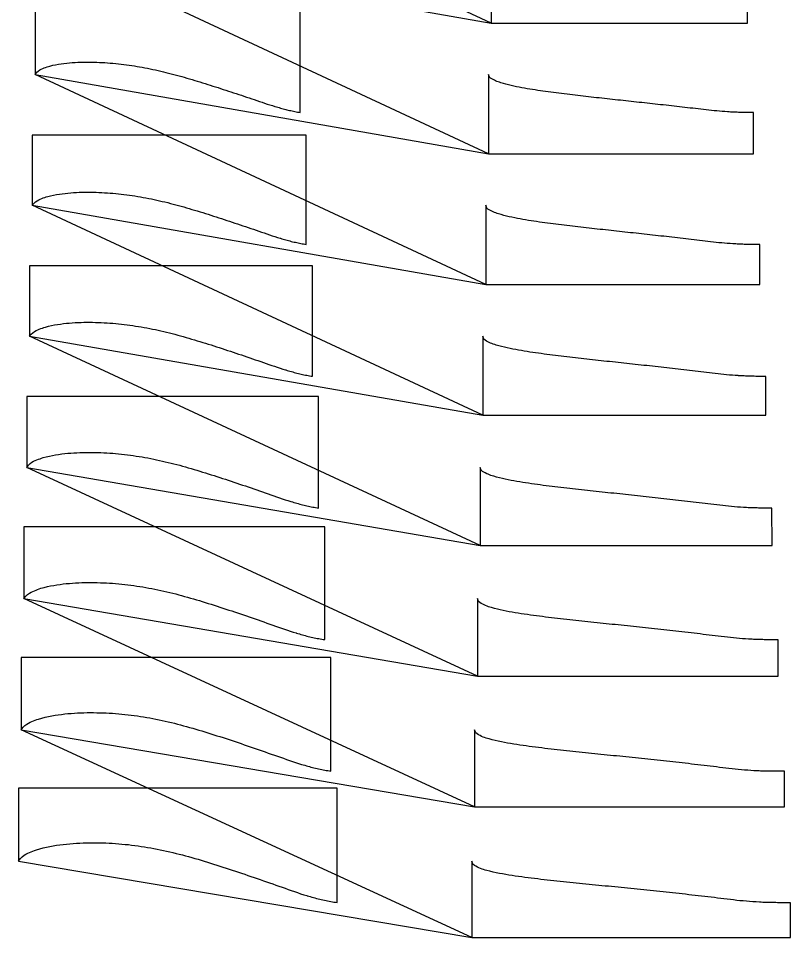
# Model space of a CAD drawing. Header units: inches. Extents: x -261 to 1806, y 150 to 10000.
# Drawn here: x -261 to 1806, y 150 to 2612 of the extents above; entities that cross this region are included whole.
import ezdxf

# ---------------------------------------------------------------- set-up
doc = ezdxf.new("R2010")
doc.units = ezdxf.units.IN
doc.header["$MEASUREMENT"] = 0

msp = doc.modelspace()

# ---------------------------------------------------------------- linework, layer by layer
for points in [[(1004.6893, 2812.973966), (1004.6893, 2600), (-201.961355, 3163.245226)], [(-216.682715, 2650), (-216.682715, 2462.455053), (997.317285, 2250), (1707.20276, 2250), (1707.130676, 2359.985124), (1703.488232, 2359.994379), (1699.848561, 2360.021331), (1696.210226, 2360.056819), (1692.573197, 2360.100638), (1688.93787, 2360.155327), (1685.304643, 2360.223423), (1681.673914, 2360.307465), (1678.046734, 2360.414169), (1674.422811, 2360.541666), (1670.798572, 2360.667142), (1667.174141, 2360.791397), (1663.550154, 2360.918481), (1659.927073, 2361.051351), (1656.305354, 2361.192921), (1652.685488, 2361.346321), (1649.067928, 2361.51444), (1645.453121, 2361.700137), (1641.841519, 2361.906292), (1638.233573, 2362.135788), (1637.512462, 2362.184742), (1630.307189, 2362.711538), (1623.105585, 2363.261755), (1615.907935, 2363.837218), (1608.715216, 2364.444159), (1601.528428, 2365.088969), (1594.348563, 2365.77798), (1587.176636, 2366.517665), (1580.013786, 2367.315304), (1572.861119, 2368.177955), (1565.707582, 2369.035053), (1558.552303, 2369.881031), (1551.396399, 2370.723013), (1544.240174, 2371.56295), (1537.083414, 2372.399473), (1529.925935, 2373.231401), (1522.767599, 2374.057856), (1515.60853, 2374.879635), (1508.449018, 2375.698586), (1501.288958, 2376.514037), (1494.128304, 2377.325698), (1486.967132, 2378.13405), (1479.805461, 2378.939215), (1472.64322, 2379.74074), (1465.480352, 2380.538267), (1458.316962, 2381.332456), (1451.152997, 2382.122978), (1443.988671, 2382.911195), (1436.824007, 2383.697251), (1429.659114, 2384.481849), (1422.493834, 2385.263972), (1415.328347, 2386.044777), (1408.162597, 2386.823897), (1400.996615, 2387.601539), (1393.830519, 2388.378458), (1386.664197, 2389.153927), (1379.497896, 2389.929535), (1372.331552, 2390.704866), (1365.165049, 2391.479188), (1357.998421, 2392.252702), (1350.831803, 2393.026288), (1343.66521, 2393.800026), (1336.498652, 2394.573991), (1329.332391, 2395.349857), (1322.166783, 2396.129888), (1315.001397, 2396.911336), (1307.83627, 2397.694439), (1300.671432, 2398.479386), (1293.506859, 2399.266024), (1286.342757, 2400.055666), (1279.179335, 2400.849651), (1272.016333, 2401.646325), (1264.853976, 2402.447106), (1257.692764, 2403.255205), (1250.532695, 2404.0706), (1243.373773, 2404.893316), (1236.215776, 2405.721939), (1229.058549, 2406.555475), (1221.902351, 2407.395587), (1214.747415, 2408.24375), (1207.594679, 2409.10596), (1200.444455, 2409.984209), (1193.295715, 2410.87193), (1186.147873, 2411.76539), (1179.002299, 2412.673321), (1171.85971, 2413.600313), (1164.71974, 2414.54403), (1157.582611, 2415.505884), (1150.448878, 2416.489416), (1143.31808, 2417.491687), (1136.191888, 2418.523366), (1129.07076, 2419.587371), (1121.953279, 2420.674663), (1114.84127, 2421.796893), (1107.732848, 2422.942017), (1100.630808, 2424.127893), (1093.539358, 2425.381376), (1086.454599, 2426.67758), (1079.376651, 2428.017266), (1072.312106, 2429.442519), (1065.256581, 2430.925363), (1058.214156, 2432.49184), (1051.187627, 2434.159809), (1044.182941, 2435.967226), (1037.208467, 2437.967529), (1030.261633, 2440.1443), (1026.79118, 2441.251609), (1023.330244, 2442.419675), (1019.889616, 2443.717397), (1016.477365, 2445.19629), (1013.085254, 2446.80376), (1009.718526, 2448.57329), (1006.377034, 2450.503936), (1003.075028, 2452.68667), (999.862229, 2455.43894), (997.317285, 2462.455053), (997.317285, 2250), (-209.3107, 2812.973966)], [(-209.3107, 2812.973966), (1004.6893, 2600), (1690.867567, 2600), (1690.796216, 2713.633522)], [(-261.210052, 355.136937), (-255.840138, 361.995326), (-250.823751, 366.438466), (-245.870728, 370.448717), (-241.054694, 373.523067), (-236.336783, 375.92706), (-231.664306, 378.020649), (-227.028749, 379.862007), (-222.399615, 381.659482), (-217.770405, 383.457476), (-213.158035, 385.140427), (-204.012392, 387.965939), (-194.929332, 390.363891), (-185.89046, 392.459956), (-176.885525, 394.324166), (-167.909837, 395.988571), (-158.964994, 397.442238), (-150.046509, 398.715838), (-141.152978, 399.818947), (-132.281049, 400.774483), (-123.429127, 401.593328), (-114.59422, 402.295931), (-105.777257, 402.875941), (-96.977531, 403.338193), (-88.193087, 403.696033), (-79.424613, 403.944774), (-70.669213, 404.104191), (-61.928284, 404.164748), (-53.202262, 404.123467), (-44.488238, 404.000205), (-35.788206, 403.78136), (-27.100282, 403.479792), (-18.423204, 403.104129), (-9.76123, 402.62527), (-1.110642, 402.068628), (7.529104, 401.437914), (16.15194, 400.691671), (24.7651, 399.879329), (33.368332, 398.99915), (41.95015, 397.972683), (50.516515, 396.840636), (59.078266, 395.677072), (67.632816, 394.464307), (76.173103, 393.154101), (84.696174, 391.726277), (93.210523, 390.238869), (101.718366, 388.707013), (110.208574, 387.054671), (118.687251, 385.323554), (127.160003, 383.551954), (135.62024, 381.694858), (144.069516, 379.762877), (152.511541, 377.781357), (160.943326, 375.72988), (169.364624, 373.606756), (177.778372, 371.432053), (186.184245, 369.203546), (194.580472, 366.909136), (202.969516, 364.56566), (211.352598, 362.181448), (219.727588, 359.741956), (228.096252, 357.259238), (236.460386, 354.745583), (244.818499, 352.190782), (253.17137, 349.600177), (261.520616, 346.984803), (269.8657, 344.340992), (278.206607, 341.668649), (286.544458, 338.975425), (294.879274, 336.261461), (303.210744, 333.524646), (311.539779, 330.771193), (319.86674, 328.003571), (328.191212, 325.218945), (336.513592, 322.420027), (344.834026, 319.607809), (353.152289, 316.780765), (361.468806, 313.941787), (369.783811, 311.092483), (378.097095, 308.231422), (386.408779, 305.359426), (394.71874, 302.475662), (403.027024, 299.580441), (411.334295, 296.678296), (419.64067, 293.770033), (427.945987, 290.854543), (436.249636, 287.927653), (444.550943, 284.984767), (452.858456, 282.08428), (461.162671, 279.161259), (469.465118, 276.226156), (477.770494, 273.311068), (486.083497, 270.44809), (494.408826, 267.669317), (502.751178, 265.006844), (511.114851, 262.490029), (511.951978, 262.243538), (516.137238, 261.008521), (520.322724, 259.775053), (524.509598, 258.551064), (528.699021, 257.344486), (532.892153, 256.163253), (537.090156, 255.015295), (541.294191, 253.908545), (545.505419, 252.850936), (549.725, 251.850398), (553.954096, 250.914865), (558.192599, 250.043597), (562.432965, 249.185055), (566.675078, 248.338457), (570.920556, 247.51484), (575.171013, 246.725242), (579.428066, 245.980702), (583.693329, 245.292258), (587.967793, 244.66667), (592.249388, 244.089808), (592.249388, 550), (-261.210052, 550), (-261.210052, 355.136937), (952.789948, 150), (1806.249388, 150), (1806.18054, 243.619446), (1801.808272, 243.576844), (1797.438631, 243.552195), (1793.069605, 243.531745), (1788.701206, 243.51558), (1784.334068, 243.508024), (1779.968823, 243.513404), (1775.606104, 243.536042), (1771.246544, 243.580264), (1766.890207, 243.646506), (1762.533954, 243.71332), (1758.177744, 243.780425), (1753.822231, 243.852296), (1749.468071, 243.93341), (1745.11592, 244.028241), (1740.766431, 244.141266), (1736.42026, 244.276959), (1732.078062, 244.439797), (1727.740493, 244.634256), (1723.408207, 244.86481), (1722.542442, 244.915646), (1713.893262, 245.48191), (1705.249242, 246.083423), (1696.610793, 246.722998), (1687.97935, 247.410439), (1679.356348, 248.155546), (1670.743222, 248.968124), (1662.141406, 249.857975), (1653.552426, 250.835511), (1644.977762, 251.910862), (1636.401658, 252.97637), (1627.822819, 254.02319), (1619.242847, 255.062274), (1610.662139, 256.09633), (1602.080399, 257.12333), (1593.497446, 258.142047), (1584.91308, 259.151112), (1576.327463, 260.151627), (1567.740885, 261.145579), (1559.153282, 262.13253), (1550.564634, 263.112336), (1541.975032, 264.08563), (1533.384458, 265.052284), (1524.792845, 266.011833), (1516.200137, 266.963904), (1507.606167, 267.907355), (1499.011085, 268.84321), (1490.415182, 269.773456), (1481.818458, 270.698088), (1473.220844, 271.616644), (1464.622472, 272.530017), (1456.023371, 273.438415), (1447.423475, 274.34138), (1438.822868, 275.239488), (1430.221597, 276.133059), (1421.619592, 277.021614), (1413.01692, 277.90561), (1404.413651, 278.785531), (1395.809728, 279.660986), (1387.205179, 280.532158), (1378.600064, 281.399471), (1369.99423, 282.261869), (1361.387798, 283.12018), (1352.781137, 283.976922), (1344.174468, 284.833615), (1335.567629, 285.689146), (1326.960548, 286.543026), (1318.353139, 287.394657), (1309.74535, 288.243703), (1301.137407, 289.091687), (1292.529518, 289.940047), (1283.92144, 290.787112), (1275.31349, 291.635051), (1266.706196, 292.487474), (1258.099685, 293.345247), (1249.493714, 294.206706), (1240.888114, 295.070705), (1232.282515, 295.934707), (1223.677254, 296.801015), (1215.073264, 297.676011), (1206.470896, 298.562086), (1197.869782, 299.456726), (1189.270037, 300.360728), (1180.671382, 301.272165), (1172.073997, 302.192284), (1163.47894, 303.128313), (1154.886013, 304.078886), (1146.295297, 305.04457), (1137.707879, 306.032782), (1129.122746, 307.036603), (1120.541149, 308.064586), (1111.964377, 309.125527), (1103.390674, 310.207441), (1094.822857, 311.329569), (1086.258384, 312.474533), (1077.699241, 313.655921), (1069.151044, 314.912082), (1060.608954, 316.20997), (1052.071832, 317.541804), (1043.549701, 318.976044), (1035.035758, 320.466234), (1026.534014, 322.03976), (1018.048023, 323.720905), (1009.586927, 325.572133), (1001.156536, 327.633137), (992.7549, 329.890592), (988.55414, 331.019714), (984.364014, 332.221487), (980.199886, 333.600872), (976.069721, 335.21229), (971.960209, 336.964807), (967.879255, 338.91243), (963.823413, 341.031616), (959.806042, 343.413627), (955.890086, 346.488496), (952.789948, 355.136937), (952.789948, 150), (-253.763785, 706.923211), (-248.526432, 713.552633), (-243.645952, 717.794015), (-238.829535, 721.606719), (-234.146386, 724.527648), (-229.558441, 726.811508), (-225.014948, 728.797926), (-220.507811, 730.541053), (-216.007714, 732.237077), (-211.507973, 733.930725), (-207.024719, 735.514041), (-198.13487, 738.167709), (-189.306249, 740.411665), (-180.521508, 742.361995), (-171.770046, 744.089637), (-163.047452, 745.624104), (-154.355194, 746.955581), (-145.688739, 748.11439), (-137.046689, 749.109898), (-128.425902, 749.963119), (-119.824688, 750.685366), (-111.240289, 751.295094), (-102.673534, 751.786755), (-94.123484, 752.166639), (-85.588294, 752.447079), (-77.068644, 752.623533), (-68.561806, 752.714259), (-60.069194, 752.70979), (-51.591075, 752.608339), (-43.124627, 752.42879), (-34.671789, 752.158168), (-26.230733, 751.80871), (-17.800293, 751.388208), (-9.384543, 750.869411), (-0.979697, 750.277646), (7.41469, 749.6159), (15.792616, 748.843999), (24.161098, 748.008903), (32.520022, 747.109854), (40.858341, 746.072919), (49.181752, 744.936226), (57.50063, 743.769209), (65.812485, 742.55519), (74.110602, 741.249239), (82.392141, 739.832363), (90.665245, 738.359038), (98.93203, 736.843432), (107.181846, 735.214278), (115.420539, 733.510688), (123.653472, 731.768558), (131.874353, 729.94578), (140.084682, 728.052395), (148.28802, 726.112228), (156.481453, 724.105779), (164.664781, 722.031716), (172.840812, 719.908825), (181.009223, 717.734936), (189.168342, 715.498876), (197.320542, 713.216516), (205.466991, 710.895671), (213.60564, 708.522634), (221.738154, 706.108546), (229.86629, 703.665158), (237.988607, 701.182833), (246.105868, 698.666681), (254.219613, 696.126992), (262.329325, 693.560322), (270.435021, 690.96678), (278.537726, 688.353216), (286.637487, 685.719959), (294.734014, 683.065058), (302.828178, 680.394345), (310.920295, 677.709936), (319.01001, 675.009452), (327.097698, 672.295406), (335.183494, 669.568699), (343.26719, 666.82794), (351.349193, 664.075852), (359.429722, 661.3139), (367.508565, 658.540669), (375.585855, 655.757039), (383.661476, 652.962246), (391.735472, 650.156581), (399.808467, 647.344214), (407.880571, 644.525886), (415.951635, 641.700599), (424.021076, 638.864453), (432.088257, 636.013179), (440.161317, 633.201249), (448.231191, 630.367997), (456.299356, 627.52331), (464.370304, 624.697248), (472.448524, 621.919843), (480.538504, 619.22114), (488.644732, 616.631151), (496.771311, 614.177349), (497.584696, 613.93683), (501.65126, 612.731843), (505.718042, 611.528308), (509.786149, 610.333645), (513.856691, 609.155274), (517.930776, 608.00061), (522.009513, 606.877074), (526.094018, 605.792136), (530.185401, 604.75322), (534.284772, 603.767763), (538.393251, 602.84325), (542.510738, 601.979008), (546.62999, 601.126583), (550.75089, 600.28519), (554.874997, 599.465252), (559.003854, 598.677095), (563.139002, 597.931039), (567.281985, 597.23741), (571.433747, 596.602527), (575.592311, 596.01316), (575.592311, 900), (-253.763785, 900), (-253.763785, 706.923211), (960.236215, 500), (1789.592311, 500), (1789.521999, 595.542667), (1785.271317, 595.515615), (1781.023321, 595.506545), (1776.776082, 595.502538), (1772.529604, 595.503623), (1768.284485, 595.513796), (1764.04132, 595.537053), (1759.800708, 595.577392), (1755.563368, 595.63962), (1751.329297, 595.723728), (1747.095237, 595.807907), (1742.861176, 595.892083), (1738.627775, 595.98067), (1734.39566, 596.077867), (1730.165459, 596.187867), (1725.937803, 596.314903), (1721.713319, 596.463163), (1717.492632, 596.636826), (1713.276366, 596.840078), (1709.065148, 597.077105), (1708.223565, 597.128932), (1699.815827, 597.701342), (1691.413036, 598.306856), (1683.015586, 598.948109), (1674.624844, 599.634251), (1666.242183, 600.374465), (1657.868973, 601.177922), (1649.506589, 602.05382), (1641.156502, 603.012009), (1632.820144, 604.062066), (1624.482434, 605.103071), (1616.142139, 606.126777), (1607.800791, 607.143441), (1599.458775, 608.155634), (1591.115805, 609.16145), (1582.7717, 610.159663), (1574.426267, 611.148993), (1566.079664, 612.130491), (1557.732184, 613.106122), (1549.383755, 614.075403), (1541.034351, 615.03816), (1532.684063, 615.994999), (1524.332878, 616.94584), (1515.980728, 617.890219), (1507.627556, 618.827765), (1499.273244, 619.757679), (1490.917906, 620.680729), (1482.561823, 621.598787), (1474.204997, 622.511878), (1465.847393, 623.419765), (1457.48909, 624.322973), (1449.130146, 625.221896), (1440.770496, 626.116091), (1432.410216, 627.006064), (1424.049365, 627.892223), (1415.687865, 628.774037), (1407.325817, 629.652187), (1398.963268, 630.526982), (1390.600149, 631.397965), (1382.236488, 632.265322), (1373.872363, 633.129568), (1365.507647, 633.989863), (1357.142442, 634.846892), (1348.777104, 635.703021), (1340.41188, 636.559921), (1332.046558, 637.416155), (1323.681083, 638.271375), (1315.31539, 639.125132), (1306.949433, 639.977125), (1298.583436, 640.828843), (1290.21761, 641.681711), (1281.851705, 642.534054), (1273.486026, 643.387903), (1265.121102, 644.246808), (1256.757038, 645.111467), (1248.393633, 645.980535), (1240.030708, 646.85281), (1231.667925, 647.726044), (1223.305613, 648.602425), (1214.944587, 649.487409), (1206.58531, 650.3841), (1198.227536, 651.290849), (1189.871171, 652.207023), (1181.515872, 653.130335), (1173.162045, 654.063495), (1164.810698, 655.01325), (1156.461598, 655.978038), (1148.114854, 656.958594), (1139.771467, 657.961613), (1131.430514, 658.980921), (1123.09334, 660.02552), (1114.761096, 661.103102), (1106.432067, 662.202201), (1098.108922, 663.340667), (1089.789206, 664.502083), (1081.475083, 665.700928), (1073.171977, 666.973486), (1064.875163, 668.288152), (1056.583722, 669.638772), (1048.307163, 671.088978), (1040.039051, 672.595706), (1031.783457, 674.1862), (1023.54384, 675.883602), (1015.328863, 677.745886), (1007.144885, 679.815597), (998.989814, 682.07875), (994.912877, 683.21433), (990.8465, 684.42057), (986.805389, 685.795884), (982.79763, 687.394369), (978.810687, 689.132148), (974.85207, 691.059474), (970.918902, 693.157098), (967.024876, 695.516634), (963.231267, 698.548127), (960.236215, 706.923211), (960.236215, 500), (-246.323658, 1058.474465), (-241.22321, 1064.879641), (-236.481279, 1068.926142), (-231.803803, 1072.548601), (-227.255338, 1075.322302), (-222.798783, 1077.491332), (-218.38551, 1079.375609), (-214.007878, 1081.025408), (-209.637856, 1082.62514), (-205.26861, 1084.219766), (-200.915433, 1085.708676), (-192.282995, 1088.200205), (-183.710178, 1090.299497), (-175.180737, 1092.113414), (-166.683777, 1093.713637), (-158.215184, 1095.127239), (-149.776286, 1096.345476), (-141.362532, 1097.398294), (-132.97253, 1098.294849), (-124.603364, 1099.054325), (-116.253255, 1099.688424), (-107.919689, 1100.213689), (-99.603392, 1100.625343), (-91.303201, 1100.931035), (-83.01739, 1101.142125), (-74.746626, 1101.254217), (-66.488357, 1101.284103), (-58.24401, 1101.222401), (-50.013685, 1101.068452), (-41.794655, 1100.840187), (-33.5888, 1100.525245), (-25.394352, 1100.135258), (-17.210249, 1099.677216), (-9.04036, 1099.125657), (-0.880855, 1098.505784), (7.268617, 1097.819899), (15.402141, 1097.029101), (23.526492, 1096.177946), (31.641694, 1095.266601), (39.737174, 1094.225512), (47.81835, 1093.090314), (55.895095, 1091.925966), (63.965022, 1090.716761), (72.021787, 1089.420967), (80.062678, 1088.020732), (88.095451, 1086.567096), (96.122119, 1085.07329), (104.132548, 1083.472656), (112.132304, 1081.801797), (120.126489, 1080.094292), (128.10913, 1078.310837), (136.081669, 1076.46092), (144.047504, 1074.566897), (152.003806, 1072.610162), (159.950425, 1070.589722), (167.890029, 1068.523127), (175.822296, 1066.408261), (183.745662, 1064.234839), (191.662399, 1062.017802), (199.573617, 1059.764461), (207.477358, 1057.461925), (215.37518, 1055.120453), (223.26879, 1052.751269), (231.156809, 1050.345296), (239.039976, 1047.907411), (246.919749, 1045.447189), (254.795636, 1042.961403), (262.667682, 1040.450352), (270.536813, 1037.920121), (278.403106, 1035.371213), (286.266287, 1032.801836), (294.127186, 1030.21745), (301.986075, 1027.619836), (309.842658, 1025.007048), (317.697287, 1022.381408), (325.550086, 1019.743729), (333.400863, 1017.092751), (341.250008, 1014.431031), (349.097723, 1011.7599), (356.943794, 1009.077958), (364.788363, 1006.386139), (372.631326, 1003.683743), (380.472722, 1000.971048), (388.313133, 998.251867), (396.152662, 995.526884), (403.991173, 992.795204), (411.828114, 990.053194), (419.662883, 987.296899), (427.503185, 984.577005), (435.340426, 981.836964), (443.176023, 979.086116), (451.014248, 976.352552), (458.859361, 973.664313), (466.71563, 971.04946), (474.58731, 968.535995), (482.478299, 966.149571), (483.268089, 965.915472), (487.216698, 964.742745), (491.165513, 963.571377), (495.115587, 962.408295), (499.067974, 961.260422), (503.023724, 960.134676), (506.98389, 959.037984), (510.949539, 957.977365), (514.921725, 956.959757), (518.901506, 955.992114), (522.889955, 955.08149), (526.886977, 954.227275), (530.885663, 953.384001), (534.885891, 952.55088), (538.889157, 951.737743), (542.896925, 950.954223), (546.910659, 950.209952), (550.931823, 949.514562), (554.961313, 948.87395), (558.99725, 948.275754), (558.99725, 1250), (-246.323658, 1250), (-246.323658, 1058.474465), (967.676342, 850), (1772.99725, 850), (1772.925827, 947.805864), (1768.796776, 947.791465), (1764.670458, 947.795051), (1760.545032, 947.804505), (1756.420494, 947.819804), (1752.297405, 947.84463), (1748.176323, 947.882661), (1744.057807, 947.937578), (1739.942658, 948.01464), (1735.830809, 948.113417), (1731.718899, 948.21179), (1727.606946, 948.309884), (1723.495612, 948.412046), (1719.385493, 948.522209), (1715.277187, 948.644292), (1711.1713, 948.782292), (1707.068427, 948.940119), (1702.969159, 949.121667), (1698.874091, 949.330842), (1694.783816, 949.57155), (1693.966388, 949.623819), (1685.799789, 950.197021), (1677.637906, 950.801253), (1669.481114, 951.438974), (1661.330707, 952.118708), (1653.187991, 952.849037), (1645.054267, 953.638523), (1636.930844, 954.495779), (1628.819136, 955.430107), (1620.720517, 956.45055), (1612.620638, 957.462701), (1604.518333, 958.458891), (1596.415059, 959.448704), (1588.311186, 960.43458), (1580.206442, 961.414726), (1572.100642, 962.387925), (1563.993605, 963.352983), (1555.885481, 964.310894), (1547.776568, 965.263607), (1539.666784, 966.210592), (1531.556098, 967.15165), (1523.4446, 968.087359), (1515.332284, 969.017687), (1507.219079, 969.942169), (1499.10493, 970.860435), (1490.989764, 971.772016), (1482.873661, 972.677432), (1474.75689, 973.578448), (1466.639457, 974.475115), (1458.52136, 975.367409), (1450.402624, 976.255506), (1442.283338, 977.139975), (1434.163435, 978.020389), (1426.042982, 978.897189), (1417.922054, 979.770861), (1409.800564, 980.640829), (1401.678645, 981.507982), (1393.55632, 982.372466), (1385.433511, 983.233759), (1377.310246, 984.092053), (1369.186615, 984.947946), (1361.062524, 985.800804), (1352.938055, 986.651177), (1344.813544, 987.501282), (1336.689269, 988.35293), (1328.564964, 989.204383), (1320.440596, 990.055422), (1312.316119, 990.905744), (1304.191492, 991.755079), (1296.066936, 992.604882), (1287.942665, 993.456563), (1279.818426, 994.308446), (1271.694505, 995.162431), (1263.571434, 996.022004), (1255.449294, 996.8877), (1247.327927, 997.758484), (1239.207143, 998.633098), (1231.086641, 999.509572), (1222.966737, 1000.389982), (1214.848127, 1001.278901), (1206.731383, 1002.180101), (1198.61638, 1003.092753), (1190.502817, 1004.014875), (1182.390294, 1004.943844), (1174.279433, 1005.883746), (1166.171189, 1006.840862), (1158.065297, 1007.813452), (1149.961891, 1008.802404), (1141.861886, 1009.813725), (1133.76445, 1010.841949), (1125.671014, 1011.896491), (1117.582588, 1012.983988), (1109.497505, 1014.093483), (1101.418275, 1015.241485), (1093.342545, 1016.412509), (1085.272639, 1017.621854), (1077.213769, 1018.903796), (1069.161343, 1020.228141), (1061.114662, 1021.590279), (1053.08269, 1023.04919), (1045.059378, 1024.565073), (1037.048841, 1026.164999), (1029.054427, 1027.870998), (1021.08429, 1029.736715), (1013.145296, 1031.807324), (1005.235228, 1034.068236), (1001.28132, 1035.206094), (997.337849, 1036.412626), (993.418813, 1037.779911), (989.532376, 1039.361662), (985.66682, 1041.080787), (981.829233, 1042.983921), (978.01731, 1045.055896), (974.245006, 1047.388518), (970.571682, 1050.372334), (967.676342, 1058.474465), (967.676342, 850), (-238.892758, 1409.799354), (-233.933275, 1415.984857), (-229.332254, 1419.843195), (-224.795772, 1423.28255), (-220.383572, 1425.915061), (-216.059658, 1427.974411), (-211.777692, 1429.761429), (-207.530506, 1431.322654), (-203.29145, 1432.831101), (-199.053576, 1434.331876), (-194.831289, 1435.731459), (-186.457627, 1438.070258), (-178.141748, 1440.033923), (-169.868558, 1441.720451), (-161.626926, 1443.202108), (-153.413041, 1444.503624), (-145.228093, 1445.617278), (-137.067533, 1446.572612), (-128.929981, 1447.378567), (-120.812754, 1448.052576), (-112.713996, 1448.606684), (-104.631439, 1449.05561), (-96.565708, 1449.395306), (-88.515427, 1449.634693), (-80.478993, 1449.784195), (-72.457058, 1449.839557), (-64.447255, 1449.816168), (-56.451012, 1449.704739), (-48.468268, 1449.505672), (-40.496404, 1449.235976), (-32.537232, 1448.883886), (-24.58905, 1448.460444), (-16.6509, 1447.971874), (-8.726438, 1447.394442), (-0.811806, 1446.753193), (7.093251, 1446.049779), (14.982934, 1445.246561), (22.863748, 1444.385759), (30.735851, 1443.468411), (38.589183, 1442.429202), (46.428863, 1441.301359), (54.264231, 1440.145518), (62.093011, 1438.946918), (69.909251, 1437.666901), (77.710371, 1436.288725), (85.503721, 1434.860105), (93.2912, 1433.393369), (101.063226, 1431.826313), (108.825063, 1430.193112), (116.58154, 1428.525111), (124.327019, 1426.785709), (132.062879, 1424.98386), (139.792344, 1423.140497), (147.512683, 1421.237888), (155.223793, 1419.275361), (162.928193, 1417.269273), (170.625565, 1415.217561), (178.314458, 1413.110797), (185.997032, 1410.963017), (193.67434, 1408.781048), (201.344518, 1406.552786), (209.009015, 1404.287645), (216.669481, 1401.996335), (224.324601, 1399.670319), (231.975091, 1397.314246), (239.622321, 1394.937006), (247.265824, 1392.535575), (254.905676, 1390.110437), (262.5427, 1387.666943), (270.177, 1385.20576), (277.808322, 1382.725248), (285.437453, 1380.230507), (293.064617, 1377.723003), (300.689579, 1375.201196), (308.312667, 1372.667228), (315.933994, 1370.121826), (323.553386, 1367.563858), (331.17121, 1364.995719), (338.787653, 1362.418608), (346.402502, 1359.831147), (354.015907, 1357.234315), (361.627771, 1354.627478), (369.238133, 1352.010896), (376.847531, 1349.388044), (384.456058, 1346.759548), (392.063594, 1344.124614), (399.669618, 1341.479865), (407.273568, 1338.821648), (414.882688, 1336.196998), (422.488881, 1333.553344), (430.093503, 1330.89949), (437.700588, 1328.261631), (445.31416, 1325.665882), (452.938246, 1323.138391), (460.57686, 1320.70522), (468.233684, 1318.390264), (469.000019, 1318.163005), (472.831374, 1317.024633), (476.662924, 1315.887532), (480.495664, 1314.758149), (484.330585, 1313.642931), (488.16868, 1312.548314), (492.010941, 1311.480749), (495.858384, 1310.446822), (499.712004, 1309.452996), (503.572801, 1308.505762), (507.441796, 1307.611758), (511.318906, 1306.77043), (515.197571, 1305.9392), (519.077671, 1305.117279), (522.960629, 1304.313923), (526.847829, 1303.538098), (530.74065, 1302.798769), (534.640474, 1302.104903), (538.548146, 1301.461985), (542.461891, 1300.858494), (542.461891, 1600), (-238.892758, 1600), (-238.892758, 1409.799354), (975.107242, 1200), (1756.461891, 1200), (1756.389717, 1300.389937), (1752.38232, 1300.385435), (1748.377689, 1300.398889), (1744.374078, 1300.418963), (1740.371475, 1300.445582), (1736.370401, 1300.482124), (1732.371374, 1300.531964), (1728.374917, 1300.598479), (1724.381902, 1300.687345), (1720.392202, 1300.797733), (1716.402371, 1300.907271), (1712.412458, 1301.01627), (1708.42312, 1301.129007), (1704.434924, 1301.24916), (1700.448433, 1301.380379), (1696.464228, 1301.526437), (1692.482869, 1301.690972), (1688.504913, 1301.877605), (1684.530922, 1302.089972), (1680.561454, 1302.331706), (1679.768153, 1302.383897), (1671.842379, 1302.952814), (1663.921076, 1303.550756), (1656.004597, 1304.180015), (1648.094161, 1304.848506), (1640.191001, 1305.564234), (1632.296346, 1306.335172), (1624.411434, 1307.169369), (1616.537618, 1308.075596), (1608.676209, 1309.062376), (1600.813636, 1310.041594), (1592.948803, 1311.006138), (1585.083085, 1311.964941), (1577.216839, 1312.920318), (1569.349807, 1313.870585), (1561.4818, 1314.814533), (1553.61265, 1315.75105), (1545.7425, 1316.68108), (1537.871647, 1317.606549), (1530.000005, 1318.526888), (1522.127537, 1319.441869), (1514.254329, 1320.352049), (1506.380383, 1321.257436), (1498.505628, 1322.157567), (1490.630006, 1323.052074), (1482.753494, 1323.940799), (1474.876135, 1324.824028), (1466.998186, 1325.703422), (1459.119657, 1326.579055), (1451.240576, 1327.451105), (1443.36092, 1328.319421), (1435.480801, 1329.184733), (1427.600157, 1330.046632), (1419.719044, 1330.905493), (1411.837551, 1331.761879), (1403.955581, 1332.615172), (1396.073301, 1333.466453), (1388.19071, 1334.315716), (1380.307719, 1335.16238), (1372.424357, 1336.006638), (1364.540729, 1336.84917), (1356.656768, 1337.689534), (1348.772538, 1338.528153), (1340.888358, 1339.367099), (1333.004527, 1340.208314), (1325.120735, 1341.049777), (1317.236966, 1341.891394), (1309.353196, 1342.732997), (1301.469386, 1343.574346), (1293.585756, 1344.416863), (1285.70252, 1345.261941), (1277.819422, 1346.107905), (1269.936732, 1346.95653), (1262.05498, 1347.811234), (1254.174222, 1348.672401), (1246.294346, 1349.539284), (1238.415149, 1350.410581), (1230.536369, 1351.284582), (1222.658308, 1352.163256), (1214.781543, 1353.050338), (1206.906749, 1353.950221), (1199.033919, 1354.862851), (1191.162552, 1355.784978), (1183.292195, 1356.713666), (1175.423677, 1357.654292), (1167.557897, 1358.612689), (1159.69456, 1359.586947), (1151.833825, 1360.578102), (1143.976517, 1361.591499), (1136.121897, 1362.622352), (1128.271474, 1363.680448), (1120.426114, 1364.771419), (1112.584207, 1365.884804), (1104.748097, 1367.035824), (1096.915538, 1368.209895), (1089.089002, 1369.423064), (1081.273468, 1370.707664), (1073.464497, 1372.034873), (1065.661605, 1373.401548), (1057.873187, 1374.862187), (1050.093596, 1376.380128), (1042.32697, 1377.982238), (1034.576534, 1379.68946), (1026.849911, 1381.551276), (1019.154429, 1383.61526), (1011.487757, 1385.866279), (1007.656053, 1387.002381), (1003.834621, 1388.205174), (1000.036703, 1389.560619), (996.270502, 1391.121977), (992.525149, 1392.818677), (988.80729, 1394.693868), (985.115184, 1396.736253), (981.462978, 1399.037667), (977.907901, 1401.969652), (975.107242, 1409.799354), (975.107242, 1200), (-231.47363, 1760.908999), (-226.658834, 1766.879193), (-222.200778, 1770.555874), (-217.807039, 1773.819054), (-213.53245, 1776.316209), (-209.342248, 1778.270831), (-205.192515, 1779.965274), (-201.076571, 1781.442485), (-196.96922, 1782.864457), (-192.863434, 1784.276359), (-188.772699, 1785.591497), (-180.65892, 1787.786585), (-172.600888, 1789.623276), (-164.584682, 1791.191057), (-156.598997, 1792.56262), (-148.640335, 1793.760447), (-140.709746, 1794.777794), (-132.802701, 1795.643772), (-124.917843, 1796.367105), (-117.052722, 1796.963546), (-109.205418, 1797.445446), (-101.373912, 1797.82578), (-93.558725, 1798.101192), (-85.758286, 1798.281787), (-77.971115, 1798.377088), (-70.197849, 1798.382982), (-62.436307, 1798.313511), (-54.687916, 1798.159489), (-46.952458, 1797.922316), (-39.227428, 1797.618102), (-31.514565, 1797.235667), (-23.81224, 1796.785478), (-16.119601, 1796.273025), (-8.440078, 1795.676241), (-0.769806, 1795.019981), (6.891376, 1794.305283), (14.537808, 1793.495758), (22.175705, 1792.631358), (29.805355, 1791.713936), (37.417236, 1790.682278), (45.016156, 1789.56729), (52.610897, 1788.425437), (60.199305, 1787.242869), (67.775828, 1785.983892), (75.338029, 1784.632835), (82.89283, 1783.234202), (90.442012, 1781.79945), (97.97657, 1780.270673), (105.501454, 1778.679704), (113.021205, 1777.055729), (120.530534, 1775.364757), (128.030755, 1773.615223), (135.524908, 1771.826685), (143.01037, 1769.982263), (150.487081, 1768.081588), (157.957409, 1766.139868), (165.421039, 1764.155092), (172.876634, 1762.118655), (180.32624, 1760.043717), (187.770847, 1757.936639), (195.208691, 1755.78608), (202.641109, 1753.600638), (210.06969, 1751.390524), (217.493186, 1749.147723), (224.912287, 1746.876663), (232.328272, 1744.58557), (239.740702, 1742.271623), (247.149678, 1739.935473), (254.555925, 1737.581774), (261.95957, 1735.211347), (269.360381, 1732.822696), (276.759096, 1730.420576), (284.155897, 1728.006149), (291.550605, 1725.578265), (298.943526, 1723.138892), (306.33476, 1720.688674), (313.72415, 1718.226598), (321.112044, 1715.754907), (328.498609, 1713.274674), (335.883635, 1710.78454), (343.267279, 1708.285529), (350.649454, 1705.777069), (358.030197, 1703.2594), (365.409997, 1700.735677), (372.788945, 1698.206467), (380.166931, 1695.671074), (387.543467, 1693.126366), (394.918033, 1690.568982), (402.297396, 1688.042444), (409.673975, 1685.498008), (417.049059, 1682.943961), (424.426438, 1680.404668), (431.809885, 1677.904388), (439.203181, 1675.467427), (446.610089, 1673.117973), (454.03406, 1670.878228), (454.77707, 1670.658194), (458.491821, 1669.556098), (462.206756, 1668.455186), (465.922807, 1667.361445), (469.640904, 1666.280864), (473.361977, 1665.219412), (477.086957, 1664.183083), (480.816804, 1663.178041), (484.552452, 1662.210297), (488.294842, 1661.285891), (492.044941, 1660.411056), (495.802675, 1659.585298), (499.561852, 1658.768826), (503.322352, 1657.960854), (507.085527, 1657.17008), (510.852671, 1656.404826), (514.62508, 1655.673416), (518.404047, 1654.984175), (522.190365, 1654.342192), (525.982368, 1653.736756), (525.982368, 1950), (-231.47363, 1950), (-231.47363, 1760.908999), (982.52637, 1550), (1739.982368, 1550), (1739.909808, 1653.270261), (1736.024073, 1653.273082), (1732.141121, 1653.2938), (1728.259307, 1653.321833), (1724.378612, 1653.357058), (1720.499516, 1653.402562), (1716.622498, 1653.461429), (1712.748039, 1653.536744), (1708.87708, 1653.634564), (1705.009434, 1653.753688), (1701.141592, 1653.871543), (1697.273628, 1653.988617), (1693.406196, 1654.109112), (1689.539829, 1654.236458), (1685.675057, 1654.37405), (1681.81243, 1654.525439), (1677.952475, 1654.694005), (1674.095714, 1654.883104), (1670.242672, 1655.096111), (1666.393873, 1655.336399), (1665.624668, 1655.388027), (1657.939411, 1655.947942), (1650.258367, 1656.534944), (1642.581867, 1657.151164), (1634.911053, 1657.803936), (1627.247082, 1658.500704), (1619.591106, 1659.248874), (1611.944293, 1660.055949), (1604.307926, 1660.930189), (1596.683254, 1661.87961), (1589.057514, 1662.822169), (1581.429684, 1663.751289), (1573.801056, 1664.675278), (1566.17197, 1665.596325), (1558.542181, 1666.512856), (1550.911504, 1667.423668), (1543.279776, 1668.327732), (1535.647138, 1669.22594), (1528.013884, 1670.120194), (1520.379922, 1671.009889), (1512.745211, 1671.894772), (1505.109834, 1672.775376), (1497.4738, 1673.651748), (1489.837035, 1674.52343), (1482.199485, 1675.390054), (1474.561168, 1676.251754), (1466.922096, 1677.108599), (1459.28251, 1677.962145), (1451.642428, 1678.812491), (1444.001904, 1679.660004), (1436.360868, 1680.504223), (1428.719457, 1681.346031), (1421.07761, 1682.185035), (1413.435376, 1683.021549), (1405.792852, 1683.856207), (1398.149938, 1684.68835), (1390.506829, 1685.519242), (1382.863502, 1686.348732), (1375.219858, 1687.176182), (1367.575927, 1688.00179), (1359.931827, 1688.826309), (1352.287517, 1689.64948), (1344.643045, 1690.471604), (1336.99871, 1691.294615), (1329.354834, 1692.120575), (1321.711061, 1692.947198), (1314.067395, 1693.774509), (1306.42383, 1694.602467), (1298.780333, 1695.430863), (1291.137119, 1696.261081), (1283.494403, 1697.094499), (1275.851925, 1697.929446), (1268.209942, 1698.767574), (1260.568974, 1699.612232), (1252.92906, 1700.463662), (1245.290125, 1701.321391), (1237.651961, 1702.184072), (1230.014341, 1703.050249), (1222.377553, 1703.921784), (1214.742057, 1704.801616), (1207.108624, 1705.694717), (1199.47736, 1706.601761), (1191.847575, 1707.518311), (1184.218767, 1708.441143), (1176.591959, 1709.376836), (1168.967992, 1710.330793), (1161.346545, 1711.300949), (1153.727799, 1712.288476), (1146.112489, 1713.298087), (1138.49997, 1714.325645), (1130.891816, 1715.381267), (1123.288756, 1716.469633), (1115.689237, 1717.580767), (1108.095433, 1718.728649), (1100.505214, 1719.899571), (1092.921179, 1721.110256), (1085.348064, 1722.391148), (1077.781597, 1723.714772), (1070.221501, 1725.079367), (1062.675585, 1726.53512), (1055.138616, 1728.04839), (1047.614733, 1729.6458), (1040.107032, 1731.347238), (1032.622585, 1733.198183), (1025.169131, 1735.248385), (1017.744241, 1737.482226), (1014.033908, 1738.612722), (1010.33364, 1739.807927), (1006.655889, 1741.147902), (1003.00886, 1742.685389), (999.382549, 1744.356074), (995.783146, 1746.199751), (992.209463, 1748.208784), (988.675764, 1750.474878), (985.236959, 1753.351056), (982.52637, 1760.908999), (982.52637, 1550), (-224.068461, 2111.812467), (-219.401798, 2117.571545), (-215.0885, 2121.072902), (-210.838997, 2124.16666), (-206.703168, 2126.534122), (-202.647597, 2128.388806), (-198.630887, 2129.995199), (-194.646856, 2131.392793), (-190.671817, 2132.73294), (-186.698703, 2134.060784), (-182.740056, 2135.296197), (-174.887049, 2137.356278), (-167.087574, 2139.074331), (-159.328902, 2140.531693), (-151.599612, 2141.801319), (-143.896523, 2142.903543), (-136.220545, 2143.832547), (-128.567194, 2144.616987), (-120.935138, 2145.265367), (-113.322163, 2145.791832), (-105.726295, 2146.208998), (-98.145763, 2146.528178), (-90.580989, 2146.746676), (-83.030222, 2146.875686), (-75.492104, 2146.923869), (-67.967259, 2146.887254), (-60.453691, 2146.778589), (-52.952819, 2146.588805), (-45.464278, 2146.320236), (-37.985683, 2145.988119), (-30.518696, 2145.58184), (-23.061764, 2145.111309), (-15.614139, 2144.58132), (-8.179023, 2143.971408), (-0.752561, 2143.306204), (6.66532, 2142.586168), (14.069117, 2141.776154), (21.46474, 2140.913908), (28.852597, 2140.002046), (36.223727, 2138.983317), (43.582619, 2137.886392), (50.937481, 2136.763713), (58.286282, 2135.602315), (65.623881, 2134.369349), (72.947989, 2133.050179), (80.265085, 2131.686214), (87.576833, 2130.288072), (94.874816, 2128.801988), (102.163664, 2127.257537), (109.447619, 2125.681825), (116.721755, 2124.043375), (123.987313, 2122.350116), (131.247146, 2120.620282), (138.498742, 2118.837823), (145.74209, 2117.002657), (152.979394, 2115.128882), (160.210349, 2113.214543), (167.433732, 2111.25182), (174.65147, 2109.253029), (181.864487, 2107.224081), (189.071125, 2105.154369), (196.272606, 2103.051716), (203.470453, 2100.92584), (210.663491, 2098.769232), (217.852377, 2096.586107), (225.038301, 2094.38405), (232.22085, 2092.160435), (239.400153, 2089.916071), (246.576832, 2087.654948), (253.751038, 2085.378029), (260.92256, 2083.083957), (268.09209, 2080.777155), (275.259764, 2078.458496), (282.42546, 2076.127201), (289.58946, 2073.785066), (296.751851, 2071.432659), (303.912495, 2069.069083), (311.071718, 2066.69643), (318.22967, 2064.315655), (325.386141, 2061.92542), (332.541298, 2059.526787), (339.69506, 2057.119242), (346.847463, 2054.703011), (353.998951, 2052.280938), (361.149605, 2049.853537), (368.299331, 2047.420203), (375.447675, 2044.978043), (382.594155, 2042.523972), (389.745054, 2040.098135), (396.893319, 2037.65547), (404.04017, 2035.203768), (411.189143, 2032.765625), (418.343756, 2030.363518), (425.507535, 2028.019973), (432.683984, 2025.757379), (439.876322, 2023.596307), (440.596128, 2023.383854), (444.194879, 2022.319813), (447.793802, 2021.256873), (451.393765, 2020.200578), (454.995636, 2019.156472), (458.60028, 2018.13008), (462.208564, 2017.126954), (465.821392, 2016.15285), (469.439634, 2015.213341), (473.064168, 2014.314037), (476.695909, 2013.46078), (480.334789, 2012.653127), (483.974999, 2011.853983), (487.616419, 2011.062562), (491.260325, 2010.287024), (494.907922, 2009.535072), (498.560417, 2008.814413), (502.219015, 2008.132751), (505.884454, 2007.494795), (509.55518, 2006.890617), (509.55518, 2300), (-224.068461, 2300), (-224.068461, 2111.812467), (989.931539, 1900), (1723.55518, 1900), (1723.482603, 2006.42691), (1719.718523, 2006.434624), (1715.95723, 2006.46015), (1712.197182, 2006.493628), (1708.438353, 2006.534895), (1704.681182, 2006.586755), (1700.926108, 2006.652014), (1697.17357, 2006.733478), (1693.424571, 2006.83755), (1689.678868, 2006.962684), (1685.932906, 2007.086158), (1682.186785, 2007.208623), (1678.441153, 2007.334207), (1674.696508, 2007.466098), (1670.953343, 2007.607446), (1667.21218, 2007.761589), (1663.47351, 2007.931655), (1659.737818, 2008.120748), (1656.005592, 2008.331989), (1652.277322, 2008.568503), (1651.532186, 2008.619113), (1644.087142, 2009.165597), (1636.646046, 2009.737301), (1629.209206, 2010.336199), (1621.777682, 2010.969062), (1614.352555, 2011.6428), (1606.934899, 2012.364269), (1599.525806, 2013.140449), (1592.126491, 2013.9791), (1584.738131, 2014.887751), (1577.348802, 2015.79021), (1569.957556, 2016.680415), (1562.565597, 2017.56607), (1555.173251, 2018.449244), (1547.780285, 2019.328467), (1540.386515, 2020.202546), (1532.99179, 2021.070529), (1525.596244, 2021.93326), (1518.200169, 2022.792616), (1510.803465, 2023.647955), (1503.40609, 2024.499005), (1496.008124, 2025.346272), (1488.609578, 2026.189845), (1481.210383, 2027.029264), (1473.810482, 2027.864169), (1466.409937, 2028.694964), (1459.008727, 2029.521513), (1451.607081, 2030.345274), (1444.205018, 2031.166368), (1436.802622, 2031.985337), (1429.399776, 2032.801432), (1421.996641, 2033.615678), (1414.593157, 2034.427695), (1407.189365, 2035.237744), (1399.785374, 2036.046519), (1392.381074, 2036.853328), (1384.976692, 2037.659602), (1377.57218, 2038.465054), (1370.167432, 2039.268997), (1362.76248, 2040.071631), (1355.35745, 2040.873774), (1347.952331, 2041.675343), (1340.547151, 2042.476522), (1333.142191, 2043.279113), (1325.737792, 2044.085284), (1318.333558, 2044.892508), (1310.92951, 2045.70092), (1303.52566, 2046.510599), (1296.12198, 2047.321363), (1288.718681, 2048.134563), (1281.315976, 2048.951555), (1273.913604, 2049.770678), (1266.511805, 2050.593463), (1259.111093, 2051.423191), (1251.711485, 2052.259969), (1244.312946, 2053.10358), (1236.91526, 2053.952642), (1229.518236, 2054.805935), (1222.12215, 2055.665221), (1214.727344, 2056.532684), (1207.33468, 2057.413832), (1199.94437, 2058.310019), (1192.555546, 2059.215704), (1185.167663, 2060.127396), (1177.781925, 2061.052794), (1170.399112, 2061.996886), (1163.01888, 2062.957465), (1155.641431, 2063.935827), (1148.26741, 2064.936084), (1140.896264, 2065.954716), (1133.529623, 2067.002134), (1126.168079, 2068.082112), (1118.810143, 2069.185148), (1111.457818, 2070.324033), (1104.109091, 2071.485905), (1096.766674, 2072.68809), (1089.435046, 2073.959207), (1082.110111, 2075.273093), (1074.791798, 2076.629287), (1067.487315, 2078.07384), (1060.191848, 2079.576004), (1052.909523, 2081.162129), (1045.64329, 2082.851072), (1038.399666, 2084.684473), (1031.186745, 2086.714034), (1024.002013, 2088.923709), (1020.412207, 2090.044898), (1016.832219, 2091.228818), (1013.273689, 2092.54984), (1009.744781, 2094.060125), (1006.236368, 2095.701351), (1002.754172, 2097.51009), (999.29754, 2099.482156), (995.880778, 2101.708966), (992.556318, 2104.525507), (989.931539, 2111.812467), (989.931539, 1900), (-216.682715, 2462.455053), (-212.168997, 2468.008356), (-208.002984, 2471.341767), (-203.899827, 2474.273886), (-199.904383, 2476.518326), (-195.984735, 2478.278849), (-192.102159, 2479.802694), (-188.250988, 2481.126043), (-184.409121, 2482.389983), (-180.569506, 2483.639548), (-176.743704, 2484.800922), (-169.152727, 2486.736612), (-161.612818, 2488.346268), (-154.112457, 2489.703428), (-146.6402, 2490.881162), (-139.193184, 2491.897745), (-131.772183, 2492.748245), (-124.372783, 2493.460831), (-116.993688, 2494.043787), (-109.632921, 2494.509725), (-102.288472, 2494.871485), (-94.958815, 2495.138802), (-87.644277, 2495.3096), (-80.342946, 2495.396074), (-73.053596, 2495.406064), (-65.776826, 2495.335735), (-58.510833, 2495.196602), (-51.257017, 2494.979719), (-44.014878, 2494.688292), (-36.782161, 2494.336712), (-29.560442, 2493.914916), (-22.348254, 2493.432273), (-15.144949, 2492.892913), (-7.953491, 2492.277915), (-0.770064, 2491.611652), (6.405321, 2490.89404), (13.567351, 2490.091165), (20.721603, 2489.238635), (27.868599, 2488.339777), (34.99997, 2487.341162), (42.119869, 2486.269308), (49.235906, 2485.172794), (56.346182, 2484.039504), (63.44598, 2482.839319), (70.533164, 2481.558601), (77.613754, 2480.23578), (84.689286, 2478.880668), (91.751962, 2477.443481), (98.806075, 2475.951624), (105.855557, 2474.430202), (112.895857, 2472.850151), (119.928138, 2471.218914), (126.955059, 2469.553447), (133.97423, 2467.838511), (140.985683, 2466.074291), (147.991457, 2464.273819), (154.991255, 2462.435194), (161.98397, 2460.55135), (168.971404, 2458.633787), (175.954414, 2456.687981), (182.931451, 2454.704039), (189.903623, 2452.689035), (196.872377, 2450.652212), (203.836613, 2448.586548), (210.79696, 2446.496048), (217.754508, 2444.387686), (224.708877, 2442.259021), (231.660215, 2440.11101), (238.609049, 2437.947011), (245.555551, 2435.76812), (252.499528, 2433.573113), (259.441623, 2431.366091), (266.381931, 2429.147659), (273.320384, 2426.917382), (280.257238, 2424.676896), (287.19257, 2422.426694), (294.126257, 2420.165989), (301.058604, 2417.89673), (307.989742, 2415.619757), (314.919467, 2413.333754), (321.847949, 2411.039819), (328.775116, 2408.737494), (335.701003, 2406.426988), (342.626007, 2404.110851), (349.550202, 2401.789544), (356.473506, 2399.46255), (363.395501, 2397.127203), (370.315747, 2394.780688), (377.240024, 2392.459902), (384.161827, 2390.123326), (391.082301, 2387.778266), (398.00472, 2385.445621), (404.932334, 2383.146151), (411.868407, 2380.900674), (418.816172, 2378.72985), (425.778606, 2376.65268), (426.475379, 2376.448344), (429.958987, 2375.425021), (433.442754, 2374.40272), (436.927484, 2373.386558), (440.413976, 2372.381654), (443.90303, 2371.393102), (447.395449, 2370.42603), (450.892072, 2369.485804), (454.393707, 2368.577575), (457.901167, 2367.706536), (461.415309, 2366.878152), (464.93607, 2366.092033), (468.458047, 2365.313677), (471.981118, 2364.542303), (475.506479, 2363.785547), (479.035243, 2363.050521), (482.568525, 2362.344335), (486.107438, 2361.674101), (489.652662, 2361.044161), (493.20276, 2360.445338), (493.20276, 2650)]]:
    msp.add_lwpolyline(points)

doc.saveas('drawing.dxf')
